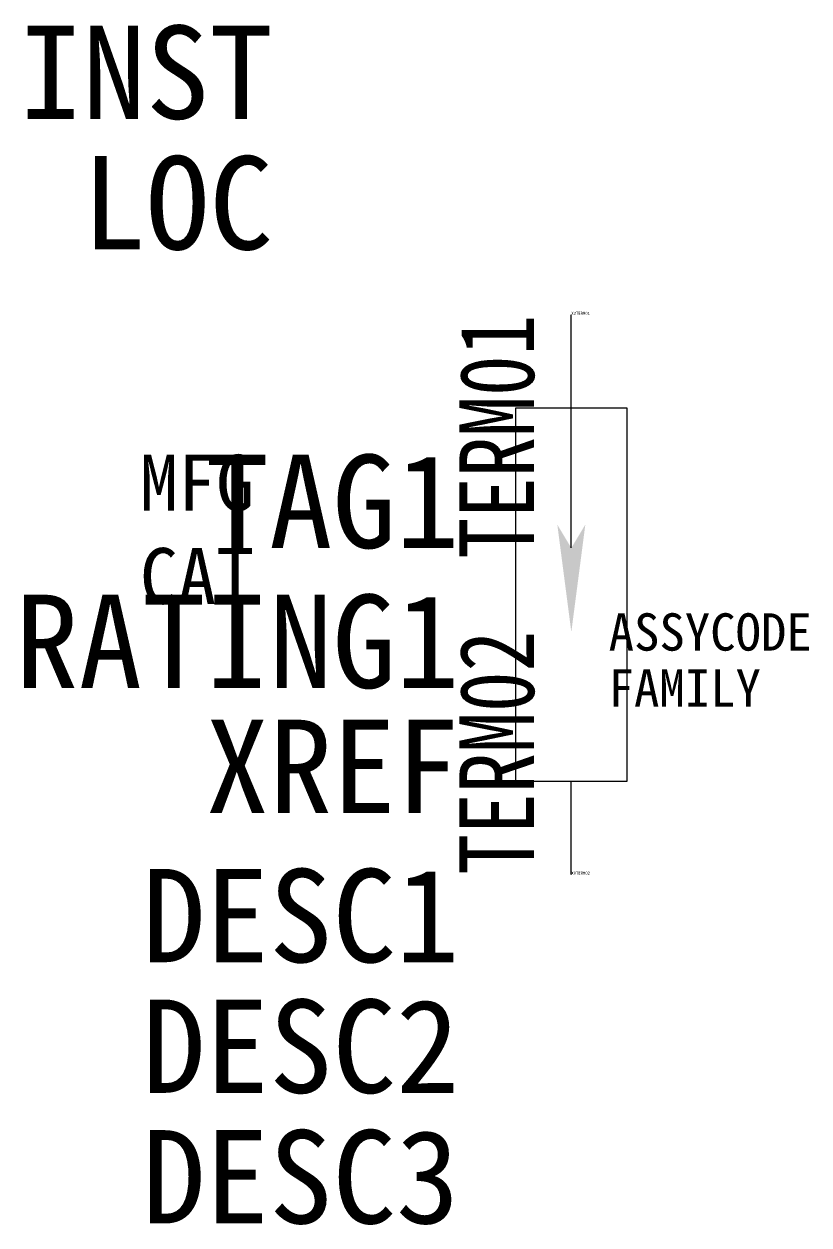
# Model space of a CAD drawing. Header units: millimetres. Extents: x -14.7 to 6.4, y -19.4 to 12.8.
import ezdxf
from ezdxf.enums import TextEntityAlignment as Align

# ---------------------------------------------------------------- set-up
doc = ezdxf.new("R2010")
doc.units = ezdxf.units.MM
doc.header["$LTSCALE"] = 12
doc.styles.add('WD_IEC', font='simhei.ttf')

msp = doc.modelspace()

# ---------------------------------------------------------------- hatches: boundary and pattern name
h = msp.add_hatch(color=256)
h.dxf.hatch_style = 1
h.paths.add_polyline_path([(0.375, -0.625), (0, -1.25), (-0.375, -0.625), (0, -3.5)])

# ---------------------------------------------------------------- linework, layer by layer
for p, q in [((0, -1.25), (0, 5)), ((1.5, 2.5), (-1.5, 2.5)), ((-1.5, 2.5), (-1.5, -7.5)), ((1.5, -7.5), (1.5, 2.5)), ((-1.5, -7.5), (1.5, -7.5)), ((0, -10), (0, -7.5))]:
    msp.add_line(p, q)

# ---------------------------------------------------------------- texts
at = {"style": 'WD_IEC'}
for tag, text, p in [('INST', '', (-8, 10.25)), ('LOC', '', (-8, 6.75)), ('TAG1', 'FV', (-3, -1.25)), ('RATING1', '', (-3, -5)), ('XREF', '', (-3, -8.35)), ('DESC1', '', (-3, -12.35)), ('DESC2', '', (-3, -15.85)), ('DESC3', '', (-3, -19.35))]:
    msp.add_attdef(tag, text=text, height=2.5, dxfattribs=at).set_placement(p, align=Align.RIGHT)
at = {"style": 'WD_IEC', "width": 0.8}
msp.add_attdef('TERM01', text='', height=2, rotation=90, dxfattribs=at).set_placement((-1, 5), align=Align.RIGHT)
at = {"style": 'WD_IEC', "flags": 1}
for tag, p, height in [('X2TERM01', (0, 5), 0.08), ('ASSYCODE', (1, -4), 1), ('FAMILY', (1, -5.5), 1), ('X8TERM02', (0, -10), 0.08)]:
    msp.add_attdef(tag, p, '', height=height, dxfattribs=at)
at = {"style": 'WD_IEC', "flags": 9}
for tag, p in [('MFG', (-8.5, -0.25)), ('CAT', (-8.5, -2.75))]:
    msp.add_attdef(tag, text='', height=1.5, dxfattribs=at).set_placement(p, align=Align.RIGHT)
at = {"style": 'WD_IEC', "width": 0.8}
msp.add_attdef('TERM02', (-1, -10), '', height=2, rotation=90, dxfattribs=at)

doc.saveas('drawing.dxf')
